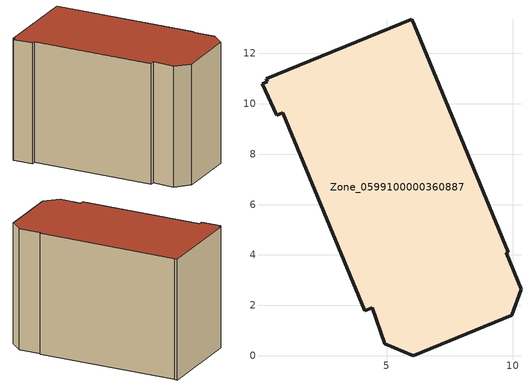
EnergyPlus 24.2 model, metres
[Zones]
Zone_0599100000360887
 floor ground (C_G): 9.74,4.08 10.33,2.64 9.96,1.6 6.05,0 4.93,0.47 4.42,1.91 4.13,1.79 0.88,9.64 0.63,9.53 0.05,10.79 0.27,10.88 0.21,10.99 6,13.35 6.08,13.13 9.81,4.11 z0
 wall outside (C_F): 0.88,9.64 4.13,1.79 4.42,1.91 4.93,0.47 6.05,0 9.96,1.6 10.33,2.64 9.74,4.08 9.81,4.11 6.08,13.13 6,13.35 0.21,10.99 0.27,10.88 0.05,10.79 0.63,9.53 0.88,9.64 z0:8.46
 roof outside (C_R): 6,13.35 0.21,10.99 0.27,10.88 0.05,10.79 0.63,9.53 0.88,9.64 4.13,1.79 4.42,1.91 4.93,0.47 6.05,0 9.96,1.6 10.33,2.64 9.74,4.08 9.81,4.11 6.08,13.13 z8.46
[BUILDING]
Pand.0599100000360887: North Axis=0; Terrain=City; Loads Convergence Tolerance Value=0.04; Temperature Convergence Tolerance Value=0.4; Solar Distribution=FullExterior; Maximum Number of Warmup Days=25; Minimum Number of Warmup Days=1
[Site:Location]
Rotterdam.The.Hague.AP_ZH_NLD Design_Conditions: Latitude=51.96; Longitude=4.45; Time Zone=1; Elevation=-4.5
[SITE:GROUNDTEMPERATURE:BUILDINGSURFACE]
18, 18, 18, 18, 18, 18, 18, 18, 18, 18, 18, 18
[MATERIAL] Thermal Absorptance=0.9; Solar Absorptance=0.7; Visible Absorptance=0.7
Name | Roughness | Thickness | Conductivity | Density | Specific Heat
G.TC.1992-2005 | MediumSmooth | 0.15 | 0.06 | 540 | 1210
F.TC.1992-2005 | Rough | 0.3 | 0.12 | 1920 | 840
R.TC.1992-2005 | MediumRough | 0.2 | 0.08 | 1500 | 1000
[CONSTRUCTION]
C_G: G.TC.1992-2005
C_F: F.TC.1992-2005
C_R: R.TC.1992-2005
[ZONE]
Zone_0599100000360887: Type=1; Multiplier=1; Ceiling Height=Autocalculate; Volume=Autocalculate; Floor Area=autocalculate; Part of Total Floor Area=Yes
[ZONEINFILTRATION:DESIGNFLOWRATE]
Infil_Zone_0599100000360887: Zone or ZoneList or Space or SpaceList=Zone_0599100000360887; Schedule=AlwaysOn; Design Flow Rate Calculation Method=Flow/Area; Flow Rate per Floor Area=0.0015; Constant Term Coefficient=1; Temperature Term Coefficient=0; Velocity Term Coefficient=0; Velocity Squared Term Coefficient=0
[HVACTEMPLATE:ZONE:IDEALLOADSAIRSYSTEM]
Zone_0599100000360887: Maximum Heating Supply Air Temperature=50; Minimum Cooling Supply Air Temperature=13; Maximum Heating Supply Air Humidity Ratio=0.0156; Minimum Cooling Supply Air Humidity Ratio=0.0077; Heating Limit=NoLimit; Cooling Limit=NoLimit; Dehumidification Control Type=ConstantSensibleHeatRatio; Cooling Sensible Heat Ratio=0.7; Dehumidification Setpoint=60; Humidification Control Type=None; Humidification Setpoint=30; Outdoor Air Method=None; Outdoor Air Flow Rate per Person=0.00944; Outdoor Air Flow Rate per Zone Floor Area=0; Outdoor Air Flow Rate per Zone=0; Demand Controlled Ventilation Type=None; Outdoor Air Economizer Type=NoEconomizer; Heat Recovery Type=None; Sensible Heat Recovery Effectiveness=0.7; Latent Heat Recovery Effectiveness=0.65
[ZONECONTROL:THERMOSTAT]
ThermostatControl_Zone_0599100000360887: Zone or ZoneList=Zone_0599100000360887; Control Type Schedule=DualSetpointControlType; Control 1=Thermostat_Zone_0599100000360887; Temperature Difference Between Cutout And Setpoint=0
[THERMOSTATSETPOINT:DUALSETPOINT]
Thermostat_Zone_0599100000360887: Heating Setpoint Temperature Schedule=HeatingSetpoint_Zone_0599100000360887; Cooling Setpoint Temperature Schedule=CoolingSetpoint_Zone_0599100000360887
[SCHEDULE:COMPACT]
HeatingSetpoint_Zone_0599100000360887: Through: 12/31, For: AllDays, Until: 24:00, 21
CoolingSetpoint_Zone_0599100000360887: Through: 12/31, For: AllDays, Until: 24:00, 24
DualSetpointControlType: Through: 12/31, For: AllDays, Until: 24:00, 4
AlwaysOn: Through: 12/31, For: AllDays, Until: 24:00, 1
